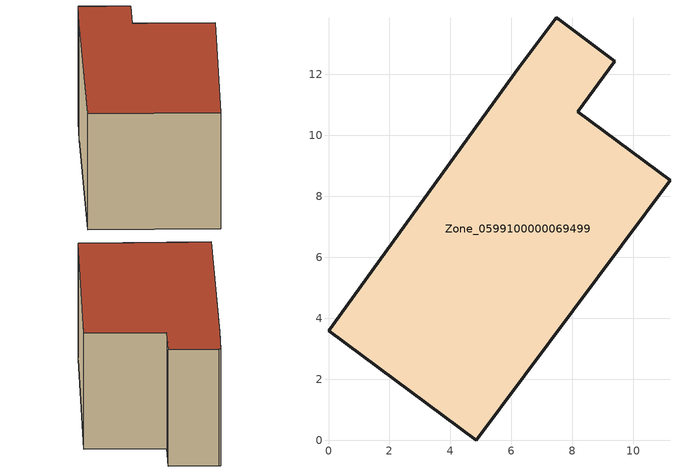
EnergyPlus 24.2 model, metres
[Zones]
Zone_0599100000069499
 floor ground (C_G): 4.85,0 0,3.6 6.24,12.21 7.47,13.86 7.55,13.81 9.39,12.43 8.17,10.78 11.2,8.53 z1.26
 wall outside (C_F): 0,3.6 4.85,0 11.2,8.53 8.17,10.78 9.39,12.43 7.55,13.81 7.47,13.86 6.24,12.21 0,3.6 z1.26:6.97
 roof outside (C_R): 7.47,13.86 6.24,12.21 0,3.6 4.85,0 11.2,8.53 8.17,10.78 9.39,12.43 7.55,13.81 z6.97
[BUILDING]
Pand.0599100000069499: North Axis=0; Terrain=City; Loads Convergence Tolerance Value=0.04; Temperature Convergence Tolerance Value=0.4; Solar Distribution=FullExterior; Maximum Number of Warmup Days=25; Minimum Number of Warmup Days=1
[Site:Location]
Rotterdam.The.Hague.AP_ZH_NLD Design_Conditions: Latitude=51.96; Longitude=4.45; Time Zone=1; Elevation=-4.5
[SITE:GROUNDTEMPERATURE:BUILDINGSURFACE]
18, 18, 18, 18, 18, 18, 18, 18, 18, 18, 18, 18
[MATERIAL] Thermal Absorptance=0.9; Solar Absorptance=0.7; Visible Absorptance=0.7
Name | Roughness | Thickness | Conductivity | Density | Specific Heat
G.TI.1965-1974 | MediumSmooth | 0.15 | 0.882353 | 540 | 1210
F.TI.1965-1974 | Rough | 0.3 | 0.697674 | 1920 | 840
R.TI.1965-1974 | MediumRough | 0.2 | 0.232558 | 1500 | 1000
[CONSTRUCTION]
C_G: G.TI.1965-1974
C_F: F.TI.1965-1974
C_R: R.TI.1965-1974
[ZONE]
Zone_0599100000069499: Type=1; Multiplier=1; Ceiling Height=Autocalculate; Volume=Autocalculate; Floor Area=autocalculate; Part of Total Floor Area=Yes
[ZONEINFILTRATION:DESIGNFLOWRATE]
Infil_Zone_0599100000069499: Zone or ZoneList or Space or SpaceList=Zone_0599100000069499; Schedule=AlwaysOn; Design Flow Rate Calculation Method=Flow/Area; Flow Rate per Floor Area=0.003; Constant Term Coefficient=1; Temperature Term Coefficient=0; Velocity Term Coefficient=0; Velocity Squared Term Coefficient=0
[HVACTEMPLATE:ZONE:IDEALLOADSAIRSYSTEM]
Zone_0599100000069499: Maximum Heating Supply Air Temperature=50; Minimum Cooling Supply Air Temperature=13; Maximum Heating Supply Air Humidity Ratio=0.0156; Minimum Cooling Supply Air Humidity Ratio=0.0077; Heating Limit=NoLimit; Cooling Limit=NoLimit; Dehumidification Control Type=ConstantSensibleHeatRatio; Cooling Sensible Heat Ratio=0.7; Dehumidification Setpoint=60; Humidification Control Type=None; Humidification Setpoint=30; Outdoor Air Method=None; Outdoor Air Flow Rate per Person=0.00944; Outdoor Air Flow Rate per Zone Floor Area=0; Outdoor Air Flow Rate per Zone=0; Demand Controlled Ventilation Type=None; Outdoor Air Economizer Type=NoEconomizer; Heat Recovery Type=None; Sensible Heat Recovery Effectiveness=0.7; Latent Heat Recovery Effectiveness=0.65
[ZONECONTROL:THERMOSTAT]
ThermostatControl_Zone_0599100000069499: Zone or ZoneList=Zone_0599100000069499; Control Type Schedule=DualSetpointControlType; Control 1=Thermostat_Zone_0599100000069499; Temperature Difference Between Cutout And Setpoint=0
[THERMOSTATSETPOINT:DUALSETPOINT]
Thermostat_Zone_0599100000069499: Heating Setpoint Temperature Schedule=HeatingSetpoint_Zone_0599100000069499; Cooling Setpoint Temperature Schedule=CoolingSetpoint_Zone_0599100000069499
[SCHEDULE:COMPACT]
HeatingSetpoint_Zone_0599100000069499: Through: 12/31, For: AllDays, Until: 24:00, 21
CoolingSetpoint_Zone_0599100000069499: Through: 12/31, For: AllDays, Until: 24:00, 24
DualSetpointControlType: Through: 12/31, For: AllDays, Until: 24:00, 4
AlwaysOn: Through: 12/31, For: AllDays, Until: 24:00, 1
